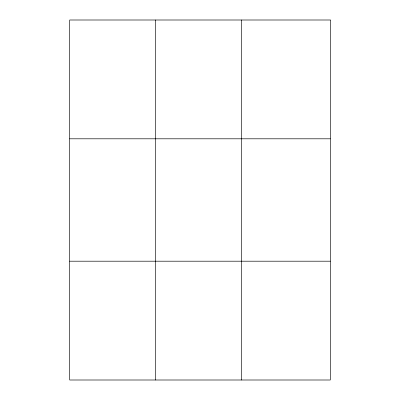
<?xml version="1.0" encoding="UTF-8"?>
<svg xmlns="http://www.w3.org/2000/svg" width="400" height="400" viewBox="0 0 400 400"><rect width="100%" height="100%" fill="white"/><g stroke="black" fill="none" stroke-linecap="round" stroke-linejoin="round"><path stroke-width="0.6" d="M155.695 20L155.695 380M241.7 20L241.7 380M69.69 138.8L330.31 138.8M69.69 261.2L330.31 261.2M330.31 20L330.31 380L69.69 380L69.69 20L330.31 20"/></g></svg>
